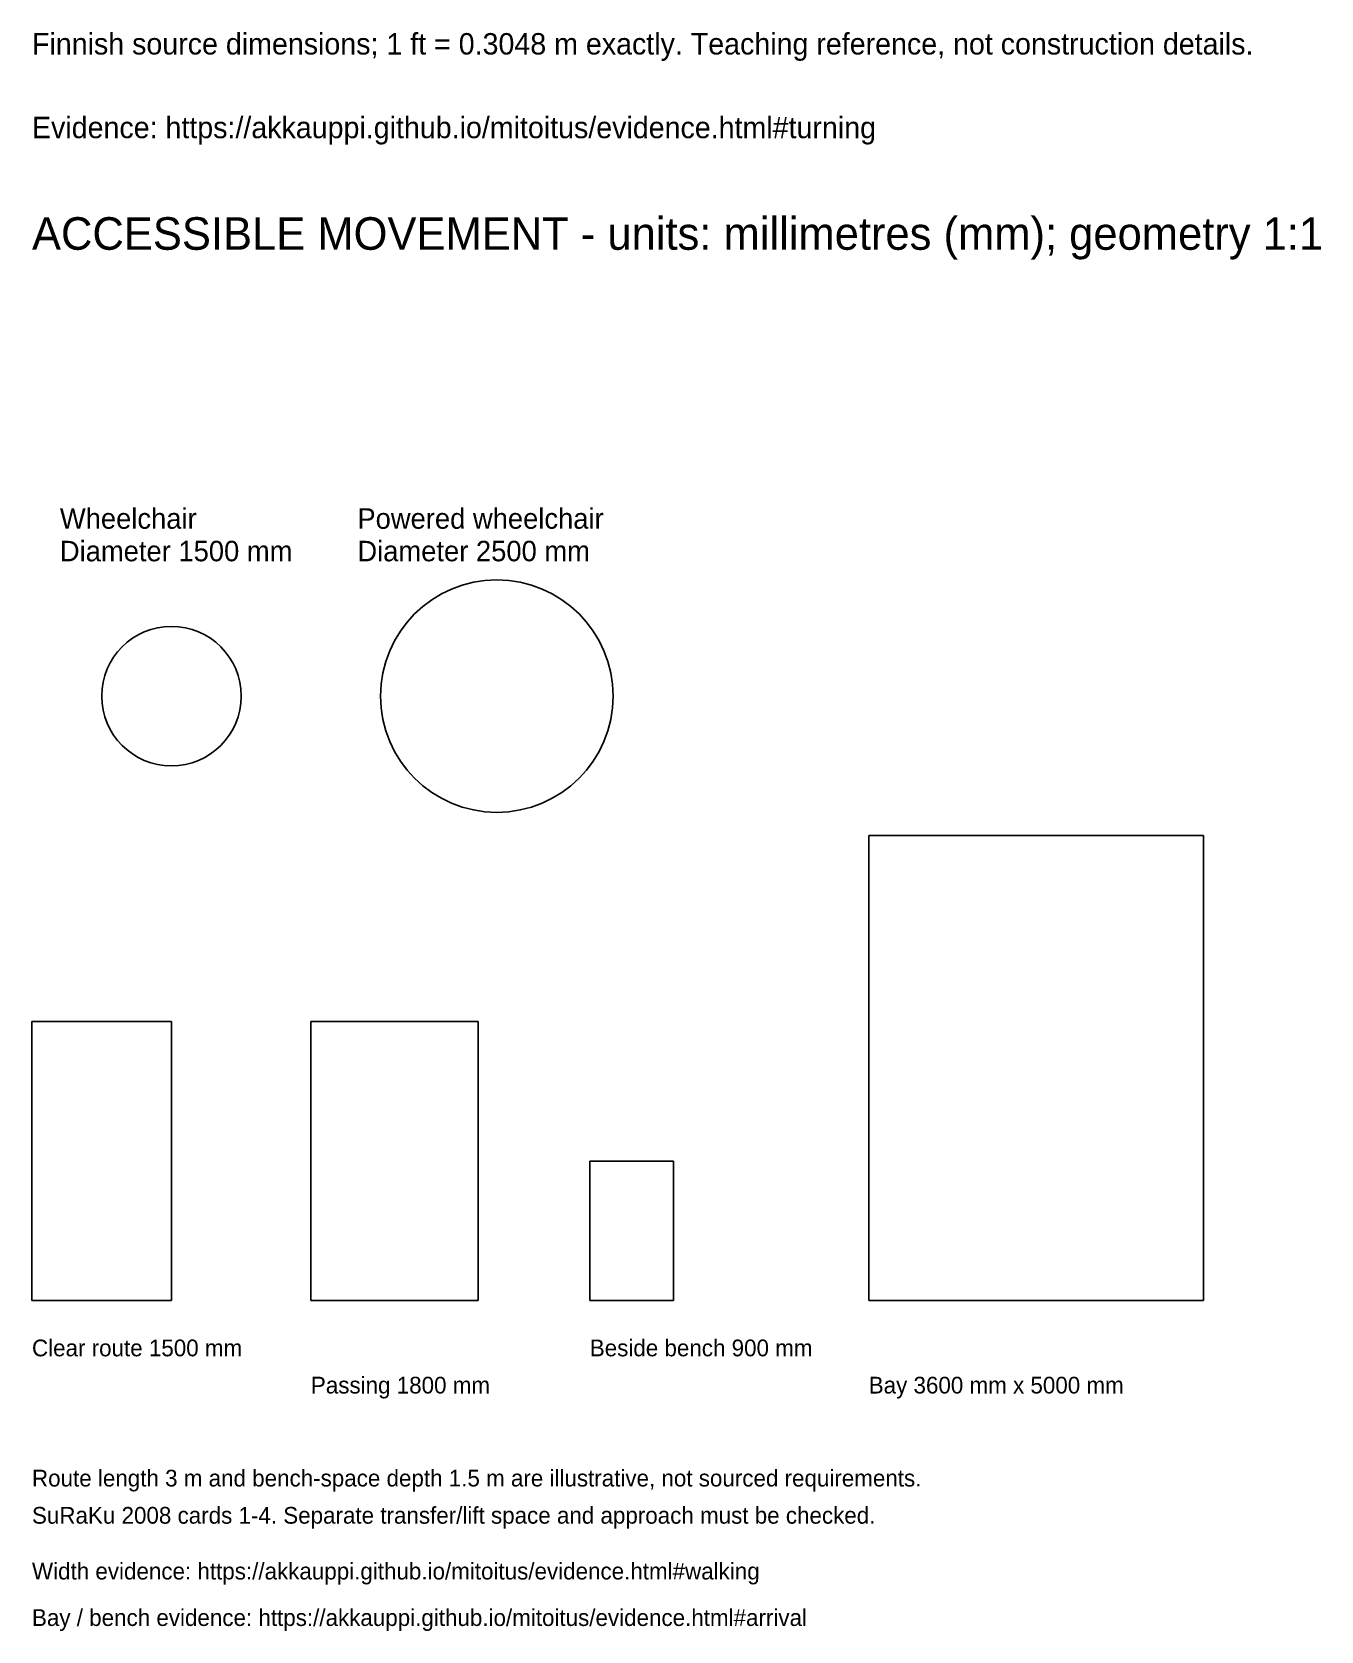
# Model space of a CAD drawing. Header units: millimetres. Extents: x 0 to 13865, y -8554 to 8642.
import ezdxf

# ---------------------------------------------------------------- set-up
doc = ezdxf.new("R2010")
doc.units = ezdxf.units.MM
doc.layers.add('ANNOTATION', color=7, linetype='Continuous')
doc.layers.add('REFERENCE', color=7, linetype='Continuous')

msp = doc.modelspace()

# ---------------------------------------------------------------- linework, layer by layer
at = {"layer": 'REFERENCE'}
for p, q in [((12600, 0), (9000, 0)), ((9000, 0), (9000, -5000)), ((12600, -5000), (12600, 0)), ((1500, -2000), (0, -2000)), ((0, -2000), (0, -5000)), ((1500, -5000), (1500, -2000)), ((4800, -2000), (3000, -2000)), ((3000, -2000), (3000, -5000)), ((4800, -5000), (4800, -2000)), ((6900, -3500), (6000, -3500)), ((6000, -3500), (6000, -5000)), ((6900, -5000), (6900, -3500)), ((0, -5000), (1500, -5000)), ((3000, -5000), (4800, -5000)), ((6000, -5000), (6900, -5000)), ((9000, -5000), (12600, -5000))]:
    msp.add_line(p, q, dxfattribs=at)
for centre, radius in [((5000, 1500), 1250), ((1500, 1500), 750)]:
    msp.add_circle(centre, radius, dxfattribs=at)

# ---------------------------------------------------------------- texts
at = {"layer": 'ANNOTATION'}
for s, height, p in [('Finnish source dimensions; 1 ft = 0.3048 m exactly. Teaching reference, not construction details.', 230, (0, 8400)), ('Evidence: https://akkauppi.github.io/mitoitus/evidence.html#turning', 230, (0, 7500)), ('ACCESSIBLE MOVEMENT - units: millimetres (mm); geometry 1:1', 350, (0, 6300)), ('Wheelchair', 220, (300, 3300)), ('Powered wheelchair', 220, (3500, 3300)), ('Diameter 1500 mm', 220, (300, 2950)), ('Diameter 2500 mm', 220, (3500, 2950)), ('Clear route 1500 mm', 180, (0, -5600)), ('Beside bench 900 mm', 180, (6000, -5600)), ('Passing 1800 mm', 180, (3000, -6000)), ('Bay 3600 mm x 5000 mm', 180, (9000, -6000)), ('Route length 3 m and bench-space depth 1.5 m are illustrative, not sourced requirements.', 180, (0, -7000)), ('SuRaKu 2008 cards 1-4. Separate transfer/lift space and approach must be checked.', 180, (0, -7400)), ('Width evidence: https://akkauppi.github.io/mitoitus/evidence.html#walking', 180, (0, -8000)), ('Bay / bench evidence: https://akkauppi.github.io/mitoitus/evidence.html#arrival', 180, (0, -8500))]:
    msp.add_text(s, height=height, dxfattribs=at).set_placement(p)

doc.saveas('drawing.dxf')
